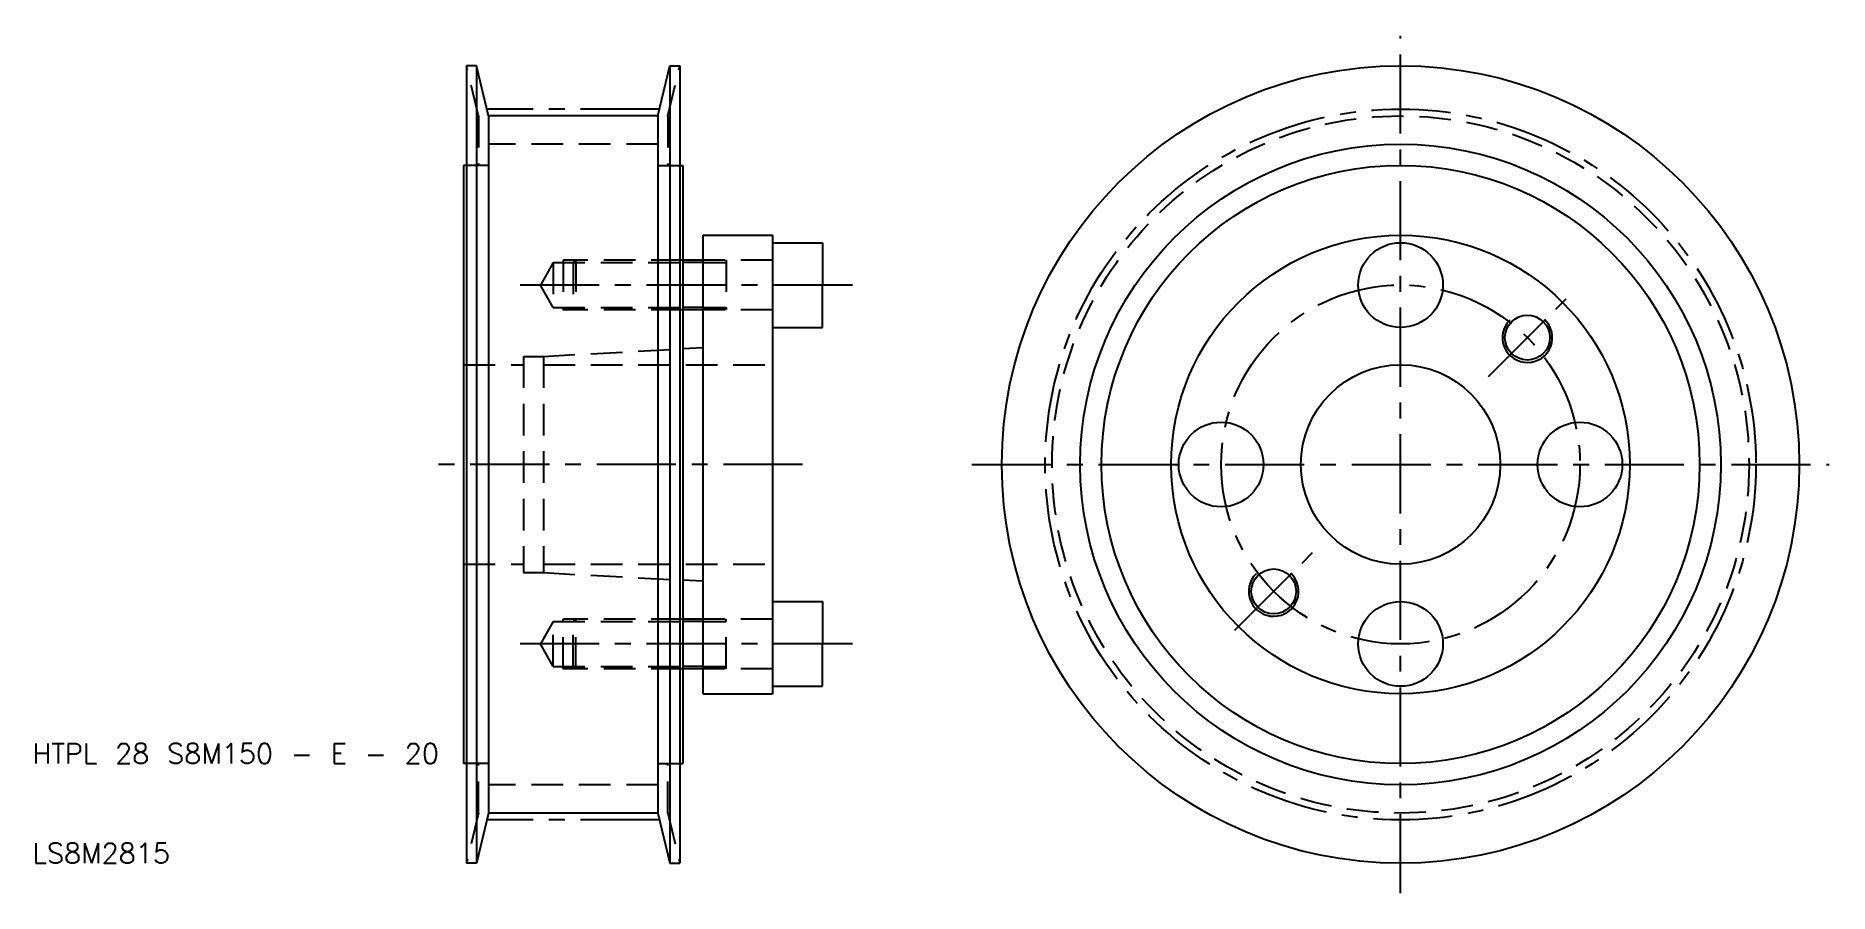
# Model space of a CAD drawing. Extents: x 6 to 186, y 7 to 93.
import ezdxf

# ---------------------------------------------------------------- set-up
doc = ezdxf.new("R2010")
doc.units = 0
doc.header["$LTSCALE"] = 0.25
doc.linetypes.add('CENTER', pattern=[50.8, 31.75, -6.35, 6.35, -6.35])
doc.linetypes.add('DASHED', pattern=[19.05, 12.7, -6.35])
doc.layers.get('0').update_dxf_attribs({"linetype": 'CONTINUOUS'})
doc.layers.add('CENTER', color=1, linetype='CENTER')
doc.styles.get("Standard").update_dxf_attribs({"font": 'txt.shx'})

msp = doc.modelspace()

# ---------------------------------------------------------------- linework, layer by layer
at = {"color": 7, "linetype": 'CONTINUOUS'}
for p, q in [((50.3, 90), (49.3, 90)), ((49.3, 90), (49.3, 10)), ((51.5, 84.965), (50.3, 90)), ((50.3, 90), (50.3, 10)), ((68.5, 84.965), (69.7, 90)), ((69.7, 90), (70.7, 90)), ((69.7, 90), (69.7, 10)), ((70.7, 90), (70.7, 10)), ((68.5, 84.965), (51.5, 84.965)), ((51.5, 84.965), (51.5, 15.035)), ((68.5, 84.965), (68.5, 15.035)), ((49.3, 80), (49, 80)), ((49, 80), (49, 20)), ((70.7, 80), (71, 80)), ((71, 80), (71, 20)), ((73, 73), (80, 73)), ((73, 73), (73, 27)), ((80, 73), (80, 27)), ((80, 72.25), (85, 72.25)), ((85, 72.25), (85, 68)), ((73, 70.5), (71, 70.5)), ((85, 63.75), (85, 68)), ((73, 65.5), (71, 65.5)), ((80, 63.75), (85, 63.75)), ((73, 61.7), (71, 61.59375)), ((73, 38.3), (71, 38.40625)), ((80, 36.25), (85, 36.25)), ((85, 36.25), (85, 32)), ((73, 34.5), (71, 34.5)), ((85, 27.75), (85, 32)), ((73, 29.5), (71, 29.5)), ((73, 27), (80, 27)), ((80, 27.75), (85, 27.75)), ((49.3, 20), (49, 20)), ((70.7, 20), (71, 20)), ((51.5, 15.035), (50.3, 10)), ((68.5, 15.035), (51.5, 15.035)), ((68.5, 15.035), (69.7, 10)), ((50.3, 10), (49.3, 10)), ((69.7, 10), (70.7, 10))]:
    msp.add_line(p, q, dxfattribs=at)
at = {"color": 3, "linetype": 'DASHED'}
for p, q in [((50.5, 84.965), (49.3, 90)), ((69.5, 84.965), (70.7, 90)), ((50.5, 84.965), (50.5, 80)), ((69.5, 84.965), (69.5, 80)), ((68.5, 82.135), (51.5, 82.135)), ((51.5, 80), (49.3, 80)), ((68.5, 80), (70.7, 80)), ((58, 70.25), (56.700962, 68)), ((58, 70.25), (71, 70.25)), ((58, 70.25), (58, 65.75)), ((71, 70.5), (59, 70.5)), ((59, 70.5), (59, 65.5)), ((60.25, 70.5), (60, 70.25)), ((60, 70.25), (60, 65.75)), ((60.25, 70.5), (60.25, 65.5)), ((80, 70.5), (73, 70.5)), ((73, 70.25), (75.333333, 70.25)), ((75.333333, 70.5), (75.333333, 65.5)), ((58, 65.75), (56.700962, 68)), ((58, 65.75), (71, 65.75)), ((71, 65.5), (59, 65.5)), ((60.25, 65.5), (60, 65.75)), ((73, 65.75), (75.333333, 65.75)), ((80, 65.5), (73, 65.5)), ((57, 60.85), (71, 61.59375)), ((49, 60), (55, 60)), ((55, 60.85), (55, 39.15)), ((55, 60.85), (57, 60.85)), ((57, 60.85), (57, 39.15)), ((57, 60), (80, 60)), ((49, 40), (55, 40)), ((57, 40), (80, 40)), ((55, 39.15), (57, 39.15)), ((57, 39.15), (71, 38.40625)), ((58, 34.25), (56.700962, 32)), ((58, 34.25), (71, 34.25)), ((58, 29.75), (58, 34.25)), ((71, 34.5), (59, 34.5)), ((59, 29.5), (59, 34.5)), ((60.25, 34.5), (60, 34.25)), ((60, 29.75), (60, 34.25)), ((60.25, 29.5), (60.25, 34.5)), ((80, 34.5), (73, 34.5)), ((73, 34.25), (75.333333, 34.25)), ((75.333333, 29.5), (75.333333, 34.5)), ((58, 29.75), (56.700962, 32)), ((58, 29.75), (71, 29.75)), ((71, 29.5), (59, 29.5)), ((60.25, 29.5), (60, 29.75)), ((73, 29.75), (75.333333, 29.75)), ((80, 29.5), (73, 29.5)), ((51.5, 20), (49.3, 20)), ((50.5, 15.035), (50.5, 20)), ((68.5, 20), (70.7, 20)), ((69.5, 15.035), (69.5, 20)), ((68.5, 17.865), (51.5, 17.865)), ((50.5, 15.035), (49.3, 10)), ((69.5, 15.035), (70.7, 10))]:
    msp.add_line(p, q, dxfattribs=at)
at = {"color": 3, "linetype": 'CONTINUOUS'}
for p, q in [((73, 70.25), (71, 70.25)), ((73, 65.75), (71, 65.75)), ((73, 34.25), (71, 34.25)), ((73, 29.75), (71, 29.75))]:
    msp.add_line(p, q, dxfattribs=at)
at = {"color": 7, "linetype": 'CONTINUOUS'}
for centre, radius in [((143, 50), 40), ((143, 50), 30), ((143, 50), 23), ((143, 50), 23), ((143, 68), 4.25), ((155.727922, 62.727922), 2.25), ((143, 50), 10), ((125, 50), 4.25), ((161, 50), 4.25), ((130.272078, 37.272078), 2.25), ((143, 32), 4.25)]:
    msp.add_circle(centre, radius, dxfattribs=at)
at = {"color": 3, "linetype": 'DASHED'}
msp.add_circle((143, 50), 34.965, dxfattribs=at)
at = {"color": 3, "linetype": 'CONTINUOUS'}
msp.add_circle((143, 50), 32.135, dxfattribs=at)
for centre in [(155.727922, 62.727922), (130.272078, 37.272078)]:
    msp.add_arc(centre, 2.5, 135, 47, dxfattribs=at)
at = {"layer": 'CENTER', "color": 1, "linetype": 'CENTER'}
for p, q in [((143, 7), (143, 93)), ((68.663257, 85.65), (51.336743, 85.65)), ((88, 68), (53.700962, 68)), ((151.838835, 58.838835), (159.617009, 66.617009)), ((83, 50), (46, 50)), ((100, 50), (186, 50)), ((126.382991, 33.382991), (134.161165, 41.161165)), ((88, 32), (53.700962, 32)), ((68.663257, 14.35), (51.336743, 14.35))]:
    msp.add_line(p, q, dxfattribs=at)
for radius in [35.65, 18]:
    msp.add_circle((143, 50), radius, dxfattribs=at)

# ---------------------------------------------------------------- texts
at = {"color": 7, "linetype": 'CONTINUOUS'}
for s, p in [('HTPL 28 S8M150 - E - 20', (5.74139, 20)), ('LS8M2815', (5.74139, 10))]:
    msp.add_text(s, height=2, dxfattribs=at).set_placement(p)

doc.saveas('drawing.dxf')
